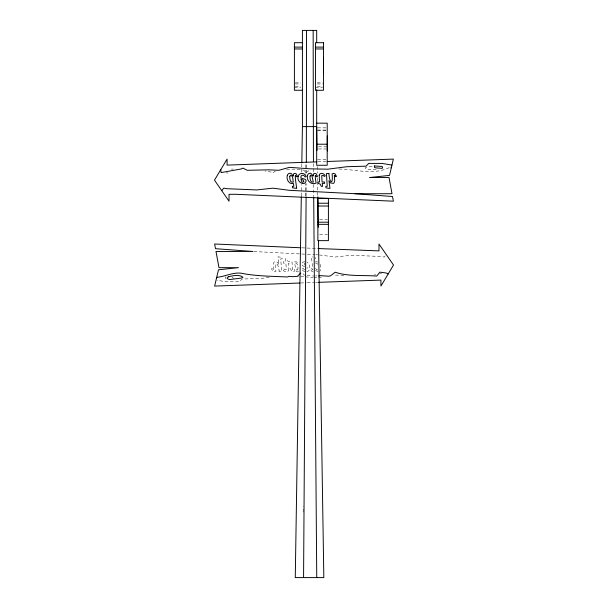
<?xml version="1.0" encoding="UTF-8"?>
<svg xmlns="http://www.w3.org/2000/svg" width="608" height="608" viewBox="0 0 608 608"><rect width="100%" height="100%" fill="white"/><g stroke="black" fill="none" stroke-linecap="round" stroke-linejoin="round"><path stroke-width="0.46" stroke-dasharray="3.04 2.28" d="M303.194 512.088L303.24 506.388M305.596 195.92L305.695 183.578M305.771 173.136L305.839 163.643M306.105 195.92L306.181 183.578M306.25 173.136L306.318 163.643M301.31 195.92L301.492 184.528M301.69 172.186L301.819 163.643M307.032 268.576L307.162 267.269M385.221 255.816L384.203 257.108L381.588 256.508L351.287 255.261L335.122 257.017L319.572 255.003M308.849 170.696L305.733 172.786L303.909 170.164L294.052 169.115L286.11 169.48M275.561 170.901L272.817 172.968L271.077 172.064L264.982 170.992M225.895 276.853L225.355 277.294L225.864 278.738M304.783 262.952L304.236 263.834L304.92 265.172M317.665 269.929L316.35 269.564L315.598 268.09M318.562 277.848L322.977 276.617M306.842 271.776C311.319 270.818 310.346 263.956 307.04 262.116M389.211 167.671C372.826 175.545 354.776 168.994 337.341 169.024M373.958 275.006L375.653 274.687M379.878 273.881L381.566 273.562M376.253 169.184C372.613 169.624 368.091 170.582 365.028 168.021L366.654 167.116L373.206 166.334M269.26 277.423L261.075 278.487L241.992 279.011L239.301 281.793L226.062 281.793L216.957 280.25M304.882 261.6L302.746 262.208L301.94 264.07A2.158 2.158 0 0 0 302.776 265.818L305.11 266.851M298.596 271.784C295.116 273.235 295.009 265.346 294.378 271.396L293.208 271.844L291.741 271.297L290.48 268.782L291.536 268.462C293.938 273.798 292.053 263.082 291.908 262.01L296.446 261.82L299.09 263.56M315.126 262.952L316.935 263.31L317.695 264.564M315.506 275.971L317.064 275.872M317.786 161.827L326.291 161.523M300.603 282.986L306.272 282.781M307.222 282.75L314.777 282.477M315.727 282.439L317.612 282.37M343.877 275.264L333.724 275.105M231.329 169.1L233.305 169.085M295.298 82.855L300.633 82.855M317.232 82.855L322.567 82.855M295.298 83.95L300.633 83.95M317.232 83.95L323.456 83.95M295.298 86.222L300.633 86.222M317.232 86.222L322.567 86.222M294.409 87.491L300.633 87.491M315.461 87.491L322.567 87.491M317.566 127.847L326.336 127.847M317.566 130.051L326.336 130.051M317.566 130.644L327.21 130.644M318.44 146.824L327.21 146.824M318.44 148.952L326.336 148.952M317.566 159.25L326.336 159.25M319.641 219.594L327.53 219.594M319.641 234.627L327.53 234.627M301.788 247.821L316.95 248.482M253.901 251.53L306.455 254.25M307.397 254.296L314.906 254.684M315.841 254.737L317.718 254.836M300.58 276.556L304.365 276.83M305.315 276.898L312.884 277.446M313.827 277.506L317.612 277.78M315.461 261.6L317.832 262.04M305.581 275.181L304.091 275.021L302.267 272.407M307.086 275.34L313.948 276.078M313.166 271.844L311.729 271.312L310.832 269.891L310.498 268.782L311.577 268.462C314.42 275.052 311.015 256.363 311.433 256.812L312.892 257.032M226.267 172.816L228.053 173.06M317.992 271.844L315.385 270.241M232.127 277.301L233.905 278.456M304.714 269.937L302.837 268.151L301.743 268.683L303.073 270.758L304.714 271.677M320.135 264.336L320.895 268.09L320.173 270.803A2.386 2.386 0 0 1 319.755 271.259M315.499 257.397L315.575 258.886M317.323 166.486L317.429 173.136M317.505 177.878L317.543 180.728M317.558 181.678L317.786 195.92M313.447 163.643L313.515 172.186M313.606 184.528L313.698 195.92M279.11 270.21L279.057 271.624L281.565 271.624L280.759 258.833L282.135 258.886L282.059 257.397L278.016 256.812L279.057 264.564L277.544 262.261L274.618 261.797L273.874 262.398L273.288 264.617L273.699 269.891L272.992 269.625L272.536 268.462L271.48 268.782L272.992 271.35L274.444 271.844L275.895 271.29C275.052 262.314 277.134 260.042 279.11 270.21M297.973 268.364L297.54 269.982L296.59 269.823L295.496 267.748L294.66 263.013C297.578 262.253 298.034 266.418 297.973 268.364M288.906 268.66C289.636 272.87 283.723 272.536 282.728 269.352L283.723 268.721L284.628 269.701L286.254 269.587L285.927 263.203L283.472 263.165L283.351 261.812L285.806 261.812L285.41 258.848L286.725 258.848L287.751 261.03L289.849 261.812L290.024 263.249L288.458 263.226L288.906 268.66"/><path stroke-width="0.91" d="M303.574 577.6L306.098 196.87M306.326 162.693L306.561 30.4M301.294 196.87L295.268 577.6L323.828 577.6L318.493 240.548M301.834 162.693L302.412 126.608L302.412 30.4L316.692 30.4L316.692 42.659M221.753 190.669L223.797 188.085L226.412 188.685L256.713 189.932L272.878 188.168L289.34 190.312L355.034 193.716L392.51 196.506L393.376 201.187L236.102 194.302L229.026 194.302L229.026 201.187L214.48 180.143L227.08 159.098L227.08 165.11L316.844 161.865M216.554 277.94L217.102 277.286C226.054 276.45 234.407 271.16 243.975 273.76C258.423 276.245 273.144 276.29 287.584 276.982L288.99 276.29L292.486 276.686L298.042 276.275L298.049 275.584L300.8 273.121M390.898 167.907L391.446 167.253M318.645 276.04L320.013 275.637L328.936 276.199L330.577 275.819L335.183 272.224C348.422 276.708 362.877 274.968 376.671 276.093L379.947 272.133L386.194 273L388.208 273.919M327.233 161.485L393.376 159.098L389.523 175.4L369.474 177.536L389.021 177.536L392 193.716L355.034 193.716M299.66 283.024L214.624 286.094L218.477 269.785L238.526 267.657L218.979 267.657L216 251.476L252.966 251.476L215.49 248.687L214.624 244.006L300.838 247.775M318.562 282.34L380.92 280.083L380.92 286.094L393.52 265.05L378.974 244.006L378.974 250.891L317.893 248.528M302.412 42.697L294.409 42.697L294.409 90.265L302.412 90.265M294.409 47.112L302.412 47.112M315.461 47.112L323.456 47.112M294.409 48.959L302.412 48.959M315.461 48.959L323.456 48.959M316.692 123.166L327.21 123.166L327.21 165.262L316.692 165.262L316.692 89.824M302.412 126.608L316.692 126.608L317.064 150.351M316.692 144.218L327.21 144.218M317.885 203.232L328.404 203.232M317.885 206.021L328.404 206.021M317.885 222.201L328.404 222.201M317.885 224.337L328.404 224.337M391.955 165.095L381.938 163.4L368.699 163.4L366.008 166.182L346.925 166.706L327.818 169.191L310.255 168.842L289.438 167.344L278.836 170.301L268.812 169.83L247.251 170.301L242.911 168.104L241.004 169.009L221.092 172.588L220.78 169.617M317.802 196.87L318.28 227.255M313.432 161.743L313.15 30.4M313.705 196.87L316.745 577.6M327.286 135.972L327.286 151.004M323.532 57.509L323.532 72.861M328.943 173.569C329.308 182.4 333.336 186.177 332.105 173.903L333.556 173.348L335.008 173.842L336.52 176.411L335.464 176.73L335.008 175.568L334.301 175.302L334.712 180.576L334.126 182.788L333.382 183.396L330.456 182.932L328.966 180.629L329.984 188.381L328.928 188.381L325.941 187.796L325.865 186.306L327.241 186.36L326.435 173.569L328.943 173.569M298.216 176.632C296.218 181.336 304.578 186.899 306.06 181.123A2.158 2.158 0 0 0 305.224 179.375L300.838 177.924L300.968 176.616L301.355 175.765L302.609 175.157L303.985 175.552L305.163 177.042L306.257 176.51C305.383 172.49 298.528 172.208 298.216 176.632M310.072 176.107C309.898 178.19 310.133 182.894 313.34 182.18L311.988 176.198L310.772 175.096L310.072 176.107M289.834 176.259C289.575 178.509 289.986 183.19 293.322 182.142C292.76 179.938 293.254 176.191 290.738 175.134L289.834 176.259M319.2 175.226L319.542 181.967L317.976 181.944L318.151 183.38L320.249 184.163L321.275 186.344L322.59 186.344L322.194 183.38L324.649 183.38L324.528 182.028L322.073 181.99L321.746 175.606L323.372 175.492L324.277 176.472L325.272 175.841C324.474 173.417 319.838 172.034 319.2 175.226M307.519 175.385C306.052 180.401 311.19 185.356 316.092 183.183C315.947 182.111 314.062 171.395 316.464 176.73L317.52 176.411L316.259 173.896L314.792 173.348L313.622 173.797C313.181 179.96 312.474 171.296 308.91 173.576A2.493 2.493 0 0 0 307.747 174.77L307.519 175.385M287.288 175.59C286.17 179.497 288.967 184.505 293.482 183.555L293.793 186.36L292.425 186.306L292.501 187.796L296.567 188.381C296.985 188.83 293.58 170.141 296.423 176.73L297.502 176.411L296.271 173.88L294.834 173.348L293.656 173.797C293.094 179.945 292.851 171.904 289.332 173.417A2.386 2.386 0 0 0 287.827 174.39L287.288 175.59M303.764 181.359L302.906 182.301A1.436 1.436 0 0 1 301.781 181.792L300.899 179.2L303.08 180.021L303.764 181.359M374.444 165.954L374.406 167.39L375.873 167.892L382.105 168.34L382.645 167.899L382.136 166.448L374.444 165.954M228.357 276.8L227.035 277.909L227.407 278.677L229.322 279.589L241.346 278.076L242.972 277.172C238.876 274.094 232.91 275.72 228.357 276.8M323.456 42.697L315.461 42.697L315.461 90.265L323.456 90.265L323.456 42.697M328.404 198.55L317.885 198.55L317.885 240.639L328.404 240.639L328.404 198.55"/></g></svg>
